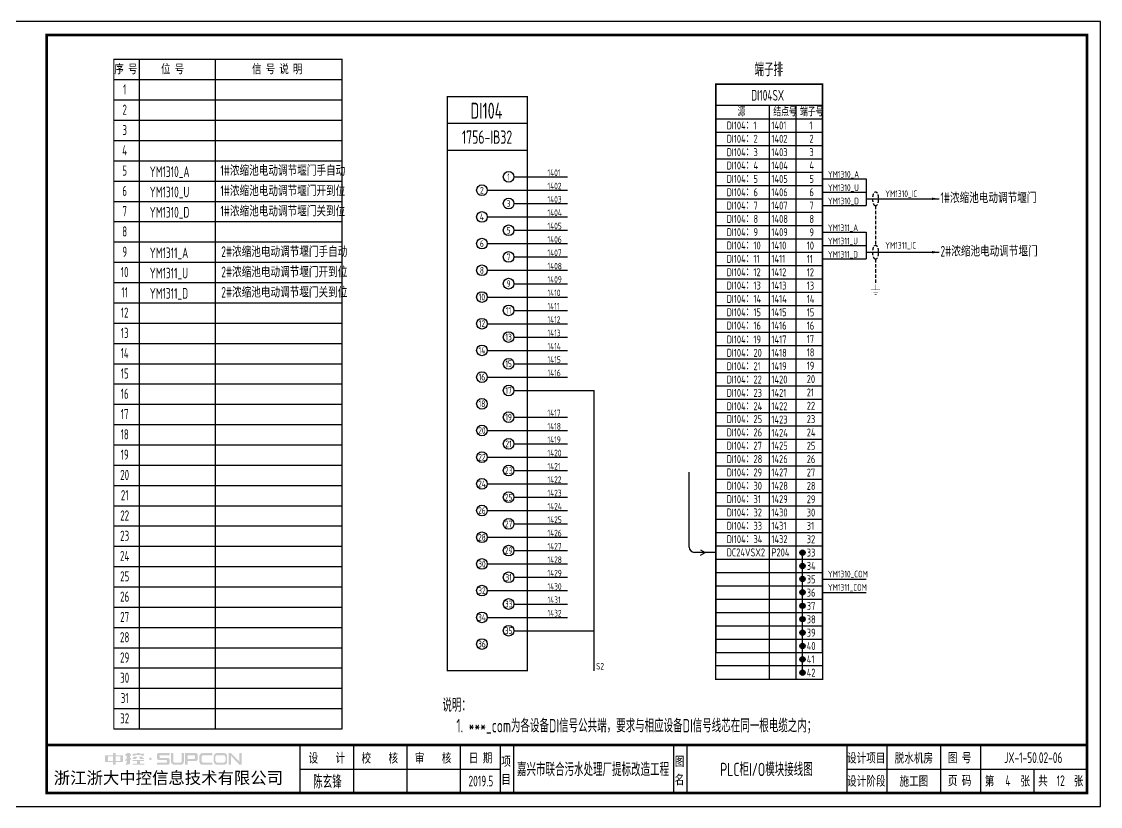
# Model space of a CAD drawing. Header units: millimetres. Extents: x 30557 to 235556, y -116603 to -73383.
# Drawn here: x 98566 to 102610, y -79651 to -76711 of the extents above; entities that cross this region are included whole.
import ezdxf
from ezdxf.enums import TextEntityAlignment as Align

# ---------------------------------------------------------------- set-up
doc = ezdxf.new("R2010")
doc.units = ezdxf.units.MM
doc.linetypes.add('DASHED2', pattern=[0.375, 0.25, -0.125])
doc.layers.add('1', color=3, linetype='Continuous')
doc.layers.add('符号层', color=3, linetype='Continuous')
doc.layers.add('_Drawing', color=7, linetype='Continuous', lineweight=25)
doc.styles.add('supcon', font='sceie.shx', dxfattribs={"width": 0.75, "height": 40, "bigfont": 'sceic.shx'})
doc.styles.add('Title', font='', dxfattribs={"height": 45})
doc.styles.get('Title').set_extended_font_data('SimHei')

# ---------------------------------------------------------------- blocks, each defined once
blk = doc.blocks.new('中控·SUPCON')
at = {"linetype": 'Continuous'}
h = blk.add_hatch(color=2, dxfattribs=at)
h.dxf.hatch_style = 1
h.paths.add_polyline_path([(34, 33), (20, 33), (20, 37), (15, 37), (15, 36), (15, 33), (0, 33), (0, 20), (13, 20), (15, 20), (15, 15), (20, 15), (20, 20), (22, 20), (34, 20)])
h.paths.add_polyline_path([(20, 30), (20, 31), (29, 31), (29, 22), (20, 22)], flags=16)
h.paths.add_polyline_path([(15, 30), (15, 22), (6, 22), (6, 31), (15, 31)], flags=16)
h.paths.add_polyline_path([(47, 32), (49, 32), (49, 35), (47, 35), (47, 37), (41, 37), (41, 35), (38, 35), (38, 32), (41, 32), (41, 25.8), (38, 25), (38, 22), (41, 22.8), (41, 18.3), (39, 17), (39, 15), (47, 16), (47, 24.5), (49, 25), (49, 28), (47, 27.5)])
h.paths.add_polyline_path([(61, 30), (55, 30), (52, 28), (52, 26), (58, 26)])
h.paths.add_polyline_path([(73, 28), (71, 28), (70, 30), (64, 30), (66, 26), (73, 26)])
h.paths.add_polyline_path([(73, 36), (64.6, 36), (64.6, 37), (60.4, 37), (60.4, 36), (52, 36), (52, 32), (56.8, 32), (56.8, 33.1), (68.2, 33.1), (68.2, 32), (73, 32)])
h.paths.add_polyline_path([(66, 22), (73, 22), (73, 24), (52, 24), (52, 22), (60, 22), (60, 17), (52, 17), (52, 15), (74, 15), (74, 17), (66, 17)])
h.paths.add_polyline_path([(82.7, 26.1, 1), (87.6, 26.1, 1)])
h.paths.add_polyline_path([(118, 28), (103.5, 28, -0.414214), (102.5, 29), (102.5, 32, -0.414214), (103.5, 33), (121, 33), (121, 37), (100.5, 37, 0.414214), (97.5, 34), (97.5, 27, 0.414214), (100.5, 24), (115, 24, -0.414214), (116, 23), (116, 20, -0.414214), (115, 19), (97.5, 19), (97.5, 15), (118, 15, 0.414214), (121, 18), (121, 25, 0.414214)])
h.paths.add_polyline_path([(128, 37), (124, 37), (124, 36), (124, 21, 0.414214), (130, 15), (142, 15, 0.414214), (148, 21), (148, 37), (144, 37), (144, 22, -0.414214), (141, 19), (131, 19, -0.414214), (128, 22)])
h.paths.add_polyline_path([(174, 26), (174, 33, 0.414214), (170, 37), (150, 37), (150, 36), (150, 15), (155, 15), (155, 22), (170, 22, 0.414214)])
h.paths.add_polyline_path([(167, 26), (155, 26), (155, 33), (167, 33, -0.414214), (169, 31), (169, 28, -0.414214)], flags=16)
h.paths.add_polyline_path([(201, 19), (185, 19, -0.414214), (181, 23), (181, 29, -0.414214), (185, 33), (201, 33), (201, 37), (183, 37, 0.414214), (177, 31), (177, 21, 0.414214), (183, 15), (201, 15)])
h.paths.add_polyline_path([(229, 21), (229, 31, 0.414214), (223, 37), (210, 37, 0.414214), (204, 31), (204, 21, 0.414214), (210, 15), (223, 15, 0.414214)])
h.paths.add_polyline_path([(207, 23), (207, 29, -0.414214), (211, 33), (222, 33, -0.414214), (226, 29), (226, 23, -0.414214), (222, 19), (211, 19, -0.414214)], flags=16)
h.paths.add_polyline_path([(236, 32.1), (252, 15), (256, 15), (256, 37), (252, 37), (252, 21), (236, 37), (232, 37), (232, 36), (232, 15), (236, 15)])
h = blk.add_hatch(color=2, dxfattribs=at)
h.dxf.hatch_style = 1
h.paths.add_polyline_path([(34, 33), (20, 33), (20, 37), (15, 37), (15, 36), (15, 33), (0, 33), (0, 20), (13, 20), (15, 20), (15, 15), (20, 15), (20, 20), (22, 20), (34, 20)])
h.paths.add_polyline_path([(20, 30), (20, 31), (29, 31), (29, 22), (20, 22)], flags=16)
h.paths.add_polyline_path([(15, 30), (15, 22), (6, 22), (6, 31), (15, 31)], flags=16)
h.paths.add_polyline_path([(47, 32), (49, 32), (49, 35), (47, 35), (47, 37), (41, 37), (41, 35), (38, 35), (38, 32), (41, 32), (41, 25.8), (38, 25), (38, 22), (41, 22.8), (41, 18.3), (39, 17), (39, 15), (47, 16), (47, 24.5), (49, 25), (49, 28), (47, 27.5)])
h.paths.add_polyline_path([(61, 30), (55, 30), (52, 28), (52, 26), (58, 26)])
h.paths.add_polyline_path([(73, 28), (71, 28), (70, 30), (64, 30), (66, 26), (73, 26)])
h.paths.add_polyline_path([(73, 36), (64.6, 36), (64.6, 37), (60.4, 37), (60.4, 36), (52, 36), (52, 32), (56.8, 32), (56.8, 33.1), (68.2, 33.1), (68.2, 32), (73, 32)])
h.paths.add_polyline_path([(66, 22), (73, 22), (73, 24), (52, 24), (52, 22), (60, 22), (60, 17), (52, 17), (52, 15), (74, 15), (74, 17), (66, 17)])
h.paths.add_polyline_path([(82.7, 26.1, 1), (87.6, 26.1, 1)])
h.paths.add_polyline_path([(118, 28), (103.5, 28, -0.414214), (102.5, 29), (102.5, 32, -0.414214), (103.5, 33), (121, 33), (121, 37), (100.5, 37, 0.414214), (97.5, 34), (97.5, 27, 0.414214), (100.5, 24), (115, 24, -0.414214), (116, 23), (116, 20, -0.414214), (115, 19), (97.5, 19), (97.5, 15), (118, 15, 0.414214), (121, 18), (121, 25, 0.414214)])
h.paths.add_polyline_path([(128, 37), (124, 37), (124, 36), (124, 21, 0.414214), (130, 15), (142, 15, 0.414214), (148, 21), (148, 37), (144, 37), (144, 22, -0.414214), (141, 19), (131, 19, -0.414214), (128, 22)])
h.paths.add_polyline_path([(174, 26), (174, 33, 0.414214), (170, 37), (150, 37), (150, 36), (150, 15), (155, 15), (155, 22), (170, 22, 0.414214)])
h.paths.add_polyline_path([(167, 26), (155, 26), (155, 33), (167, 33, -0.414214), (169, 31), (169, 28, -0.414214)], flags=16)
h.paths.add_polyline_path([(201, 19), (185, 19, -0.414214), (181, 23), (181, 29, -0.414214), (185, 33), (201, 33), (201, 37), (183, 37, 0.414214), (177, 31), (177, 21, 0.414214), (183, 15), (201, 15)])
h.paths.add_polyline_path([(229, 21), (229, 31, 0.414214), (223, 37), (210, 37, 0.414214), (204, 31), (204, 21, 0.414214), (210, 15), (223, 15, 0.414214)])
h.paths.add_polyline_path([(207, 23), (207, 29, -0.414214), (211, 33), (222, 33, -0.414214), (226, 29), (226, 23, -0.414214), (222, 19), (211, 19, -0.414214)], flags=16)
h.paths.add_polyline_path([(236, 32.1), (252, 15), (256, 15), (256, 37), (252, 37), (252, 21), (236, 37), (232, 37), (232, 36), (232, 15), (236, 15)])
h = blk.add_hatch(color=2, dxfattribs=at)
h.dxf.hatch_style = 1
h.paths.add_polyline_path([(34, 33), (20, 33), (20, 37), (15, 37), (15, 36), (15, 33), (0, 33), (0, 20), (13, 20), (15, 20), (15, 15), (20, 15), (20, 20), (22, 20), (34, 20)])
h.paths.add_polyline_path([(20, 30), (20, 31), (29, 31), (29, 22), (20, 22)], flags=16)
h.paths.add_polyline_path([(15, 30), (15, 22), (6, 22), (6, 31), (15, 31)], flags=16)
h.paths.add_polyline_path([(47, 32), (49, 32), (49, 35), (47, 35), (47, 37), (41, 37), (41, 35), (38, 35), (38, 32), (41, 32), (41, 25.8), (38, 25), (38, 22), (41, 22.8), (41, 18.3), (39, 17), (39, 15), (47, 16), (47, 24.5), (49, 25), (49, 28), (47, 27.5)])
h.paths.add_polyline_path([(61, 30), (55, 30), (52, 28), (52, 26), (58, 26)])
h.paths.add_polyline_path([(73, 28), (71, 28), (70, 30), (64, 30), (66, 26), (73, 26)])
h.paths.add_polyline_path([(73, 36), (64.6, 36), (64.6, 37), (60.4, 37), (60.4, 36), (52, 36), (52, 32), (56.8, 32), (56.8, 33.1), (68.2, 33.1), (68.2, 32), (73, 32)])
h.paths.add_polyline_path([(66, 22), (73, 22), (73, 24), (52, 24), (52, 22), (60, 22), (60, 17), (52, 17), (52, 15), (74, 15), (74, 17), (66, 17)])
h.paths.add_polyline_path([(82.7, 26.1, 1), (87.6, 26.1, 1)])
h.paths.add_polyline_path([(118, 28), (103.5, 28, -0.414214), (102.5, 29), (102.5, 32, -0.414214), (103.5, 33), (121, 33), (121, 37), (100.5, 37, 0.414214), (97.5, 34), (97.5, 27, 0.414214), (100.5, 24), (115, 24, -0.414214), (116, 23), (116, 20, -0.414214), (115, 19), (97.5, 19), (97.5, 15), (118, 15, 0.414214), (121, 18), (121, 25, 0.414214)])
h.paths.add_polyline_path([(128, 37), (124, 37), (124, 36), (124, 21, 0.414214), (130, 15), (142, 15, 0.414214), (148, 21), (148, 37), (144, 37), (144, 22, -0.414214), (141, 19), (131, 19, -0.414214), (128, 22)])
h.paths.add_polyline_path([(174, 26), (174, 33, 0.414214), (170, 37), (150, 37), (150, 36), (150, 15), (155, 15), (155, 22), (170, 22, 0.414214)])
h.paths.add_polyline_path([(167, 26), (155, 26), (155, 33), (167, 33, -0.414214), (169, 31), (169, 28, -0.414214)], flags=16)
h.paths.add_polyline_path([(201, 19), (185, 19, -0.414214), (181, 23), (181, 29, -0.414214), (185, 33), (201, 33), (201, 37), (183, 37, 0.414214), (177, 31), (177, 21, 0.414214), (183, 15), (201, 15)])
h.paths.add_polyline_path([(229, 21), (229, 31, 0.414214), (223, 37), (210, 37, 0.414214), (204, 31), (204, 21, 0.414214), (210, 15), (223, 15, 0.414214)])
h.paths.add_polyline_path([(207, 23), (207, 29, -0.414214), (211, 33), (222, 33, -0.414214), (226, 29), (226, 23, -0.414214), (222, 19), (211, 19, -0.414214)], flags=16)
h.paths.add_polyline_path([(236, 32.1), (252, 15), (256, 15), (256, 37), (252, 37), (252, 21), (236, 37), (232, 37), (232, 36), (232, 15), (236, 15)])
h = blk.add_hatch(color=2, dxfattribs=at)
h.dxf.hatch_style = 1
h.paths.add_polyline_path([(34, 33), (20, 33), (20, 37), (15, 37), (15, 36), (15, 33), (0, 33), (0, 20), (13, 20), (15, 20), (15, 15), (20, 15), (20, 20), (22, 20), (34, 20)])
h.paths.add_polyline_path([(20, 30), (20, 31), (29, 31), (29, 22), (20, 22)], flags=16)
h.paths.add_polyline_path([(15, 30), (15, 22), (6, 22), (6, 31), (15, 31)], flags=16)
h.paths.add_polyline_path([(47, 32), (49, 32), (49, 35), (47, 35), (47, 37), (41, 37), (41, 35), (38, 35), (38, 32), (41, 32), (41, 25.8), (38, 25), (38, 22), (41, 22.8), (41, 18.3), (39, 17), (39, 15), (47, 16), (47, 24.5), (49, 25), (49, 28), (47, 27.5)])
h.paths.add_polyline_path([(61, 30), (55, 30), (52, 28), (52, 26), (58, 26)])
h.paths.add_polyline_path([(73, 28), (71, 28), (70, 30), (64, 30), (66, 26), (73, 26)])
h.paths.add_polyline_path([(73, 36), (64.6, 36), (64.6, 37), (60.4, 37), (60.4, 36), (52, 36), (52, 32), (56.8, 32), (56.8, 33.1), (68.2, 33.1), (68.2, 32), (73, 32)])
h.paths.add_polyline_path([(66, 22), (73, 22), (73, 24), (52, 24), (52, 22), (60, 22), (60, 17), (52, 17), (52, 15), (74, 15), (74, 17), (66, 17)])
h.paths.add_polyline_path([(82.7, 26.1, 1), (87.6, 26.1, 1)])
h.paths.add_polyline_path([(118, 28), (103.5, 28, -0.414214), (102.5, 29), (102.5, 32, -0.414214), (103.5, 33), (121, 33), (121, 37), (100.5, 37, 0.414214), (97.5, 34), (97.5, 27, 0.414214), (100.5, 24), (115, 24, -0.414214), (116, 23), (116, 20, -0.414214), (115, 19), (97.5, 19), (97.5, 15), (118, 15, 0.414214), (121, 18), (121, 25, 0.414214)])
h.paths.add_polyline_path([(128, 37), (124, 37), (124, 36), (124, 21, 0.414214), (130, 15), (142, 15, 0.414214), (148, 21), (148, 37), (144, 37), (144, 22, -0.414214), (141, 19), (131, 19, -0.414214), (128, 22)])
h.paths.add_polyline_path([(174, 26), (174, 33, 0.414214), (170, 37), (150, 37), (150, 36), (150, 15), (155, 15), (155, 22), (170, 22, 0.414214)])
h.paths.add_polyline_path([(167, 26), (155, 26), (155, 33), (167, 33, -0.414214), (169, 31), (169, 28, -0.414214)], flags=16)
h.paths.add_polyline_path([(201, 19), (185, 19, -0.414214), (181, 23), (181, 29, -0.414214), (185, 33), (201, 33), (201, 37), (183, 37, 0.414214), (177, 31), (177, 21, 0.414214), (183, 15), (201, 15)])
h.paths.add_polyline_path([(229, 21), (229, 31, 0.414214), (223, 37), (210, 37, 0.414214), (204, 31), (204, 21, 0.414214), (210, 15), (223, 15, 0.414214)])
h.paths.add_polyline_path([(207, 23), (207, 29, -0.414214), (211, 33), (222, 33, -0.414214), (226, 29), (226, 23, -0.414214), (222, 19), (211, 19, -0.414214)], flags=16)
h.paths.add_polyline_path([(236, 32.1), (252, 15), (256, 15), (256, 37), (252, 37), (252, 21), (236, 37), (232, 37), (232, 36), (232, 15), (236, 15)])
h = blk.add_hatch(color=2, dxfattribs=at)
h.dxf.hatch_style = 1
h.paths.add_polyline_path([(34, 33), (20, 33), (20, 37), (15, 37), (15, 36), (15, 33), (0, 33), (0, 20), (13, 20), (15, 20), (15, 15), (20, 15), (20, 20), (22, 20), (34, 20)])
h.paths.add_polyline_path([(20, 30), (20, 31), (29, 31), (29, 22), (20, 22)], flags=16)
h.paths.add_polyline_path([(15, 30), (15, 22), (6, 22), (6, 31), (15, 31)], flags=16)
h.paths.add_polyline_path([(47, 32), (49, 32), (49, 35), (47, 35), (47, 37), (41, 37), (41, 35), (38, 35), (38, 32), (41, 32), (41, 25.8), (38, 25), (38, 22), (41, 22.8), (41, 18.3), (39, 17), (39, 15), (47, 16), (47, 24.5), (49, 25), (49, 28), (47, 27.5)])
h.paths.add_polyline_path([(61, 30), (55, 30), (52, 28), (52, 26), (58, 26)])
h.paths.add_polyline_path([(73, 28), (71, 28), (70, 30), (64, 30), (66, 26), (73, 26)])
h.paths.add_polyline_path([(73, 36), (64.6, 36), (64.6, 37), (60.4, 37), (60.4, 36), (52, 36), (52, 32), (56.8, 32), (56.8, 33.1), (68.2, 33.1), (68.2, 32), (73, 32)])
h.paths.add_polyline_path([(66, 22), (73, 22), (73, 24), (52, 24), (52, 22), (60, 22), (60, 17), (52, 17), (52, 15), (74, 15), (74, 17), (66, 17)])
h.paths.add_polyline_path([(82.7, 26.1, 1), (87.6, 26.1, 1)])
h.paths.add_polyline_path([(118, 28), (103.5, 28, -0.414214), (102.5, 29), (102.5, 32, -0.414214), (103.5, 33), (121, 33), (121, 37), (100.5, 37, 0.414214), (97.5, 34), (97.5, 27, 0.414214), (100.5, 24), (115, 24, -0.414214), (116, 23), (116, 20, -0.414214), (115, 19), (97.5, 19), (97.5, 15), (118, 15, 0.414214), (121, 18), (121, 25, 0.414214)])
h.paths.add_polyline_path([(128, 37), (124, 37), (124, 36), (124, 21, 0.414214), (130, 15), (142, 15, 0.414214), (148, 21), (148, 37), (144, 37), (144, 22, -0.414214), (141, 19), (131, 19, -0.414214), (128, 22)])
h.paths.add_polyline_path([(174, 26), (174, 33, 0.414214), (170, 37), (150, 37), (150, 36), (150, 15), (155, 15), (155, 22), (170, 22, 0.414214)])
h.paths.add_polyline_path([(167, 26), (155, 26), (155, 33), (167, 33, -0.414214), (169, 31), (169, 28, -0.414214)], flags=16)
h.paths.add_polyline_path([(201, 19), (185, 19, -0.414214), (181, 23), (181, 29, -0.414214), (185, 33), (201, 33), (201, 37), (183, 37, 0.414214), (177, 31), (177, 21, 0.414214), (183, 15), (201, 15)])
h.paths.add_polyline_path([(229, 21), (229, 31, 0.414214), (223, 37), (210, 37, 0.414214), (204, 31), (204, 21, 0.414214), (210, 15), (223, 15, 0.414214)])
h.paths.add_polyline_path([(207, 23), (207, 29, -0.414214), (211, 33), (222, 33, -0.414214), (226, 29), (226, 23, -0.414214), (222, 19), (211, 19, -0.414214)], flags=16)
h.paths.add_polyline_path([(236, 32.1), (252, 15), (256, 15), (256, 37), (252, 37), (252, 21), (236, 37), (232, 37), (232, 36), (232, 15), (236, 15)])
h = blk.add_hatch(color=2, dxfattribs=at)
h.dxf.hatch_style = 1
h.paths.add_polyline_path([(34, 33), (20, 33), (20, 37), (15, 37), (15, 36), (15, 33), (0, 33), (0, 20), (13, 20), (15, 20), (15, 15), (20, 15), (20, 20), (22, 20), (34, 20)])
h.paths.add_polyline_path([(20, 30), (20, 31), (29, 31), (29, 22), (20, 22)], flags=16)
h.paths.add_polyline_path([(15, 30), (15, 22), (6, 22), (6, 31), (15, 31)], flags=16)
h.paths.add_polyline_path([(47, 32), (49, 32), (49, 35), (47, 35), (47, 37), (41, 37), (41, 35), (38, 35), (38, 32), (41, 32), (41, 25.8), (38, 25), (38, 22), (41, 22.8), (41, 18.3), (39, 17), (39, 15), (47, 16), (47, 24.5), (49, 25), (49, 28), (47, 27.5)])
h.paths.add_polyline_path([(61, 30), (55, 30), (52, 28), (52, 26), (58, 26)])
h.paths.add_polyline_path([(73, 28), (71, 28), (70, 30), (64, 30), (66, 26), (73, 26)])
h.paths.add_polyline_path([(73, 36), (64.6, 36), (64.6, 37), (60.4, 37), (60.4, 36), (52, 36), (52, 32), (56.8, 32), (56.8, 33.1), (68.2, 33.1), (68.2, 32), (73, 32)])
h.paths.add_polyline_path([(66, 22), (73, 22), (73, 24), (52, 24), (52, 22), (60, 22), (60, 17), (52, 17), (52, 15), (74, 15), (74, 17), (66, 17)])
h.paths.add_polyline_path([(82.7, 26.1, 1), (87.6, 26.1, 1)])
h.paths.add_polyline_path([(118, 28), (103.5, 28, -0.414214), (102.5, 29), (102.5, 32, -0.414214), (103.5, 33), (121, 33), (121, 37), (100.5, 37, 0.414214), (97.5, 34), (97.5, 27, 0.414214), (100.5, 24), (115, 24, -0.414214), (116, 23), (116, 20, -0.414214), (115, 19), (97.5, 19), (97.5, 15), (118, 15, 0.414214), (121, 18), (121, 25, 0.414214)])
h.paths.add_polyline_path([(128, 37), (124, 37), (124, 36), (124, 21, 0.414214), (130, 15), (142, 15, 0.414214), (148, 21), (148, 37), (144, 37), (144, 22, -0.414214), (141, 19), (131, 19, -0.414214), (128, 22)])
h.paths.add_polyline_path([(174, 26), (174, 33, 0.414214), (170, 37), (150, 37), (150, 36), (150, 15), (155, 15), (155, 22), (170, 22, 0.414214)])
h.paths.add_polyline_path([(167, 26), (155, 26), (155, 33), (167, 33, -0.414214), (169, 31), (169, 28, -0.414214)], flags=16)
h.paths.add_polyline_path([(201, 19), (185, 19, -0.414214), (181, 23), (181, 29, -0.414214), (185, 33), (201, 33), (201, 37), (183, 37, 0.414214), (177, 31), (177, 21, 0.414214), (183, 15), (201, 15)])
h.paths.add_polyline_path([(229, 21), (229, 31, 0.414214), (223, 37), (210, 37, 0.414214), (204, 31), (204, 21, 0.414214), (210, 15), (223, 15, 0.414214)])
h.paths.add_polyline_path([(207, 23), (207, 29, -0.414214), (211, 33), (222, 33, -0.414214), (226, 29), (226, 23, -0.414214), (222, 19), (211, 19, -0.414214)], flags=16)
h.paths.add_polyline_path([(236, 32.1), (252, 15), (256, 15), (256, 37), (252, 37), (252, 21), (236, 37), (232, 37), (232, 36), (232, 15), (236, 15)])
blk = doc.blocks.new('supcon图框')
at = {"linetype": 'Continuous'}
for p, q in [((6145.7, 4361.7), (1987.7, 4361.7)), ((6145.7, 1421.7), (6145.7, 4361.7)), ((1987.7, 1421.7), (6145.7, 1421.7))]:
    blk.add_line(p, q, dxfattribs=at)
for p, q in [((3145.7, 1651.7), (3145.7, 1471.7)), ((3345.7, 1651.7), (3345.7, 1471.7)), ((3545.7, 1651.7), (3545.7, 1471.7)), ((3745.7, 1651.7), (3745.7, 1471.7)), ((3895.7, 1651.7), (3895.7, 1471.7)), ((3945.7, 1651.7), (3945.7, 1471.7)), ((4545.7, 1651.7), (4545.7, 1471.7)), ((4595.7, 1651.7), (4595.7, 1471.7)), ((5195.7, 1651.7), (5195.7, 1471.7)), ((5345.7, 1651.7), (5345.7, 1471.7)), ((5545.7, 1651.7), (5545.7, 1471.7)), ((5695.7, 1651.7), (5695.7, 1471.7)), ((3145.7, 1561.7), (3895.7, 1561.7)), ((5195.7, 1561.7), (6095.7, 1561.7)), ((5895.7, 1561.7), (5895.7, 1471.7))]:
    blk.add_line(p, q)
at = {"linetype": 'Continuous', "const_width": 10}
blk.add_lwpolyline([(2195.7, 4311.7), (6095.7, 4311.7), (6095.7, 1471.7), (2195.7, 1471.7)], close=True, dxfattribs=at)
blk.add_lwpolyline([(2195.7, 1651.7), (6095.7, 1651.7)], dxfattribs=at)
at = {"linetype": 'Continuous', "xscale": 2, "yscale": 2, "zscale": 2}
blk.add_blockref('中控·SUPCON', (2414.6, 1547.7), dxfattribs=at)
at = {"style": 'supcon', "width": 0.75}
for s, p in [('设    计', (3246.2, 1604.2)), ('校    核', (3444.8, 1604.2)), ('审    核', (3644.5, 1604.2)), ('日 期', (3822.5, 1604.2)), ('设计项目', (5268, 1604.2)), ('图 号', (5618, 1604.2)), ('项', (3918.2, 1590.7)), ('图', (4568.2, 1590.7)), ('目', (3918.2, 1522.9)), ('名', (4568.2, 1522.9)), ('设计阶段', (5268, 1518.1)), ('施工图', (5446.5, 1518.1)), ('页 码', (5618, 1518.1)), ('第      张', (5797, 1518.1)), ('共      张', (5997, 1518.1))]:
    blk.add_text(s, height=40, dxfattribs=at).set_placement(p, align=Align.MIDDLE)
at = {"style": 'Title'}
blk.add_text('浙江浙大中控信息技术有限公司', height=45, dxfattribs=at).set_placement((2222.8, 1506.2))
blk = doc.blocks.new('DI端子_42')
at = {"lineweight": -3}
h = blk.add_hatch(color=256, dxfattribs=at)
h.dxf.hatch_style = 1
h.paths.add_polyline_path([(10680.5, 453.6, 1), (10660.5, 453.6, 1)])
h = blk.add_hatch(color=256, dxfattribs=at)
h.dxf.hatch_style = 1
h.paths.add_polyline_path([(10680.5, 403.6, 1), (10660.5, 403.6, 1)])
h = blk.add_hatch(color=256, dxfattribs=at)
h.dxf.hatch_style = 1
h.paths.add_polyline_path([(10680.5, 354.9, 1), (10660.5, 354.9, 1)])
h = blk.add_hatch(color=256, dxfattribs=at)
h.dxf.hatch_style = 1
h.paths.add_polyline_path([(10680.5, 304.9, 1), (10660.5, 304.9, 1)])
h = blk.add_hatch(color=256, dxfattribs=at)
h.dxf.hatch_style = 1
h.paths.add_polyline_path([(10680.5, 254.2, 1), (10660.5, 254.2, 1)])
h = blk.add_hatch(color=256, dxfattribs=at)
h.dxf.hatch_style = 1
h.paths.add_polyline_path([(10680.5, 204.2, 1), (10660.5, 204.2, 1)])
h = blk.add_hatch(color=256, dxfattribs=at)
h.dxf.hatch_style = 1
h.paths.add_polyline_path([(10680.5, 153.8, 1), (10660.5, 153.8, 1)])
h = blk.add_hatch(color=256, dxfattribs=at)
h.dxf.hatch_style = 1
h.paths.add_polyline_path([(10680.5, 103.8, 1), (10660.5, 103.8, 1)])
h = blk.add_hatch(color=256, dxfattribs=at)
h.dxf.hatch_style = 1
h.paths.add_polyline_path([(10680.5, 53.5, 1), (10660.5, 53.5, 1)])
h = blk.add_hatch(color=256, dxfattribs=at)
h.dxf.hatch_style = 1
h.paths.add_polyline_path([(10680.5, 3.5, 1), (10660.5, 3.5, 1)])
for p, q in [((10345.5, 2208.8), (10345.5, 78.8)), ((10745.5, 2208.8), (10345.5, 2208.8)), ((10745.5, 78.8), (10745.5, 2208.8)), ((10545.5, 2128.8), (10545.5, 78.8)), ((10645.5, 2128.8), (10645.5, 78.8)), ((10345.5, 2078.8), (10745.5, 2078.8)), ((10345.5, 2028.8), (10745.5, 2028.8)), ((10345.5, 1978.8), (10745.5, 1978.8)), ((10345.5, 1928.8), (10745.5, 1928.8)), ((10345.5, 1878.8), (10745.5, 1878.8)), ((10345.5, 1828.8), (10745.5, 1828.8)), ((10345.5, 1778.8), (10745.5, 1778.8)), ((10345.5, 1728.8), (10745.5, 1728.8)), ((10345.5, 1678.8), (10745.5, 1678.8)), ((10345.5, 1628.8), (10745.5, 1628.8)), ((10345.5, 1578.8), (10745.5, 1578.8)), ((10345.5, 1528.8), (10745.5, 1528.8)), ((10345.5, 1478.8), (10745.5, 1478.8)), ((10345.5, 1428.8), (10745.5, 1428.8)), ((10345.5, 1378.8), (10745.5, 1378.8)), ((10345.5, 1328.8), (10745.5, 1328.8)), ((10345.5, 1278.8), (10745.5, 1278.8)), ((10345.5, 1228.8), (10745.5, 1228.8)), ((10345.5, 1178.8), (10745.5, 1178.8)), ((10345.5, 1128.8), (10745.5, 1128.8)), ((10345.5, 1078.8), (10745.5, 1078.8)), ((10345.5, 1028.8), (10745.5, 1028.8)), ((10345.5, 978.8), (10745.5, 978.8)), ((10345.5, 928.8), (10745.5, 928.8)), ((10345.5, 878.8), (10745.5, 878.8)), ((10345.5, 828.8), (10745.5, 828.8)), ((10345.5, 778.8), (10745.5, 778.8)), ((10345.5, 728.8), (10745.5, 728.8)), ((10345.5, 678.8), (10745.5, 678.8)), ((10345.5, 628.8), (10745.5, 628.8)), ((10345.5, 578.8), (10745.5, 578.8)), ((10345.5, 528.8), (10745.5, 528.8)), ((10345.5, 478.8), (10745.5, 478.8)), ((10345.5, 428.8), (10745.5, 428.8)), ((10345.5, 378.8), (10745.5, 378.8)), ((10345.5, 328.8), (10745.5, 328.8)), ((10345.5, 278.8), (10745.5, 278.8)), ((10345.5, 228.8), (10745.5, 228.8)), ((10345.5, 178.8), (10745.5, 178.8)), ((10345.5, 128.8), (10745.5, 128.8))]:
    blk.add_line(p, q, dxfattribs=at)
for p, q in [((10345.5, 2208.8), (10745.5, 2208.8)), ((10345.5, -21.2), (10345.5, 2208.8)), ((10745.5, 2208.8), (10745.5, -21.2)), ((10670, 2.9), (10670, 454.3)), ((10345.5, 78.8), (10745.5, 78.8)), ((10345.5, 28.8), (10345.5, 78.8)), ((10545.5, 78.8), (10545.5, -21.2)), ((10645.5, 78.8), (10645.5, -21.2)), ((10745.5, 78.8), (10745.5, 28.8)), ((10745.5, 28.8), (10345.5, 28.8)), ((10345.5, -21.2), (10345.5, 28.8)), ((10745.5, 28.8), (10745.5, -21.2)), ((10745.5, -21.2), (10345.5, -21.2)), ((10745.5, -21.2), (10345.5, -21.2))]:
    blk.add_line(p, q)
at = {"const_width": 5}
blk.add_lwpolyline([(10345.5, 2208.8), (10745.5, 2208.8), (10745.5, -21.2), (10345.5, -21.2), (10345.5, 2208.8)], dxfattribs=at)
at = {"lineweight": -3, "const_width": 5}
blk.add_lwpolyline([(10345.5, 2128.8), (10745.5, 2128.8)], dxfattribs=at)
at = {"lineweight": -3}
for centre in [(10670.5, 453.6), (10670.5, 403.6), (10670.5, 354.9), (10670.5, 304.9), (10670.5, 254.2), (10670.5, 204.2), (10670.5, 153.8), (10670.5, 103.8), (10670.5, 53.5), (10670.5, 3.5)]:
    blk.add_circle(centre, 10, dxfattribs=at)
at = {"color": 7, "style": 'supcon', "width": 0.75}
for s, p in [('源', (10427.3, 2088.6)), ('结点号', (10561.2, 2088.6)), ('端子号', (10661.2, 2088.6)), ('1', (10696.4, 2038.6)), ('2', (10696.4, 1988.6)), ('3', (10696.4, 1938.6)), ('4', (10696.4, 1888.6)), ('5', (10696.4, 1838.6)), ('6', (10696.4, 1788.6)), ('7', (10696.4, 1738.6)), ('8', (10696.4, 1688.6)), ('9', (10696.4, 1638.6)), ('10', (10686.4, 1588.6)), ('11', (10686.4, 1538.6)), ('12', (10686.4, 1488.6)), ('13', (10686.4, 1438.6)), ('14', (10686.4, 1388.6)), ('15', (10686.4, 1338.6)), ('16', (10686.4, 1288.6)), ('17', (10686.4, 1238.6)), ('18', (10686.4, 1188.6)), ('19', (10686.4, 1138.6)), ('20', (10686.4, 1088.6)), ('21', (10686.4, 1038.6)), ('22', (10686.4, 988.6)), ('23', (10686.4, 938.6)), ('24', (10686.4, 888.6)), ('25', (10686.4, 838.6)), ('26', (10686.4, 788.6)), ('27', (10686.4, 738.6)), ('28', (10686.4, 688.6)), ('29', (10686.4, 638.6)), ('30', (10686.4, 588.6)), ('31', (10686.4, 538.6)), ('32', (10686.4, 488.6)), ('33', (10686.4, 438.6)), ('34', (10686.4, 388.6)), ('35', (10686.4, 338.6)), ('36', (10686.4, 288.6)), ('37', (10686.4, 238.6)), ('38', (10686.4, 188.6)), ('39', (10686.4, 138.6)), ('40', (10686.4, 88.6)), ('41', (10686.4, 38.6)), ('42', (10686.4, -11.2))]:
    blk.add_text(s, height=30, dxfattribs=at).set_placement(p)
blk = doc.blocks.new('1756-IB32')
at = {"linetype": 'Continuous'}
for p, q in [((13409.3, 32239.5), (13609.3, 32239.5)), ((13309.3, 32189.5), (13609.3, 32189.5)), ((13409.3, 32139.5), (13609.3, 32139.5)), ((13309.3, 32089.5), (13609.3, 32089.5)), ((13409.3, 32039.5), (13609.3, 32039.5)), ((13309.3, 31989.5), (13609.3, 31989.5)), ((13409.3, 31939.5), (13609.3, 31939.5)), ((13309.3, 31889.5), (13609.3, 31889.5)), ((13409.3, 31839.5), (13609.3, 31839.5)), ((13309.3, 31789.5), (13609.3, 31789.5)), ((13409.3, 31739.5), (13609.3, 31739.5)), ((13309.3, 31689.5), (13609.3, 31689.5)), ((13409.3, 31639.5), (13609.3, 31639.5)), ((13309.3, 31589.5), (13609.3, 31589.5)), ((13409.3, 31539.5), (13609.3, 31539.5)), ((13309.3, 31489.5), (13609.3, 31489.5)), ((13409.3, 31339.5), (13609.3, 31339.5)), ((13309.3, 31289.5), (13609.3, 31289.5)), ((13409.3, 31239.5), (13609.3, 31239.5)), ((13309.3, 31189.5), (13609.3, 31189.5)), ((13409.3, 31139.5), (13609.3, 31139.5)), ((13309.3, 31089.5), (13609.3, 31089.5)), ((13409.3, 31039.5), (13609.3, 31039.5)), ((13309.3, 30989.5), (13609.3, 30989.5)), ((13409.3, 30939.5), (13609.3, 30939.5)), ((13309.3, 30889.5), (13609.3, 30889.5)), ((13409.3, 30839.5), (13609.3, 30839.5)), ((13309.3, 30789.5), (13609.3, 30789.5)), ((13409.3, 30739.5), (13609.3, 30739.5)), ((13309.3, 30689.5), (13609.3, 30689.5)), ((13409.3, 30639.5), (13609.3, 30639.5)), ((13309.3, 30589.5), (13609.3, 30589.5))]:
    blk.add_line(p, q, dxfattribs=at)
at = {"color": 5, "linetype": 'Continuous'}
for p, q in [((13409.3, 31439.5), (13709.3, 31439.5)), ((13709.3, 30389.5), (13709.3, 31439.5)), ((13409.3, 30539.5), (13709.3, 30539.5))]:
    blk.add_line(p, q, dxfattribs=at)
at = {"linetype": 'Continuous', "const_width": 5}
blk.add_lwpolyline([(13159.3, 32539.5), (13459.3, 32539.5), (13459.3, 30389.5), (13159.3, 30389.5)], close=True, dxfattribs=at)
for points in [[(13159.3, 32439.5), (13459.3, 32439.5)], [(13159.3, 32339.5), (13459.3, 32339.5)]]:
    blk.add_lwpolyline(points, dxfattribs=at)
at = {"lineweight": -3}
for centre in [(13389.3, 32239.5), (13289.3, 32189.5), (13389.3, 32139.5), (13289.3, 32089.5), (13389.3, 32039.5), (13289.3, 31989.5), (13389.3, 31939.5), (13289.3, 31889.5), (13389.3, 31839.5), (13289.3, 31789.5), (13389.3, 31739.5), (13289.3, 31689.5), (13389.3, 31639.5), (13289.3, 31589.5), (13389.3, 31539.5), (13289.3, 31489.5), (13389.3, 31439.5), (13289.3, 31389.5), (13389.3, 31339.5), (13289.3, 31289.5), (13389.3, 31239.5), (13289.3, 31189.5), (13389.3, 31139.5), (13289.3, 31089.5), (13389.3, 31039.5), (13289.3, 30989.5), (13389.3, 30939.5), (13289.3, 30889.5), (13389.3, 30839.5), (13289.3, 30789.5), (13389.3, 30739.5), (13289.3, 30689.5), (13389.3, 30639.5), (13289.3, 30589.5), (13389.3, 30539.5), (13289.3, 30489.5)]:
    blk.add_circle(centre, 20, dxfattribs=at)
at = {"color": 7, "style": 'supcon', "width": 0.75}
blk.add_text('1756-IB32', height=50, dxfattribs=at).set_placement((13308.4, 32388.6), align=Align.MIDDLE)
at = {"style": 'supcon', "width": 0.75}
for s, p in [('1', (13389.1, 32239.5)), ('2', (13289.1, 32189.5)), ('3', (13389.1, 32139.5)), ('4', (13289.1, 32089.5)), ('5', (13389.1, 32039.5)), ('6', (13289.1, 31989.5)), ('7', (13389.1, 31939.5)), ('8', (13289.1, 31889.5)), ('9', (13389.1, 31839.5)), ('10', (13289.1, 31789.5)), ('11', (13389.1, 31739.5)), ('12', (13289.1, 31689.5)), ('13', (13389.1, 31639.5)), ('14', (13289.1, 31589.5)), ('15', (13389.1, 31539.5)), ('16', (13289.1, 31489.5)), ('17', (13389.1, 31439.5)), ('18', (13289.1, 31389.5)), ('19', (13389.1, 31339.5)), ('20', (13289.1, 31289.5)), ('21', (13389.1, 31239.5)), ('22', (13289.1, 31189.5)), ('23', (13389.1, 31139.5)), ('24', (13289.1, 31089.5)), ('25', (13389.1, 31039.5)), ('26', (13289.1, 30989.5)), ('27', (13389.1, 30939.5)), ('28', (13289.1, 30889.5)), ('29', (13389.1, 30839.5)), ('30', (13289.1, 30789.5)), ('31', (13389.1, 30739.5)), ('32', (13289.1, 30689.5)), ('33', (13389.1, 30639.5)), ('34', (13289.1, 30589.5)), ('35', (13389.1, 30539.5)), ('36', (13289.1, 30489.5))]:
    blk.add_text(s, height=25, dxfattribs=at).set_placement(p, align=Align.MIDDLE)

msp = doc.modelspace()

# ---------------------------------------------------------------- linework, layer by layer
at = {"lineweight": -3}
for p, q in [((99006.8, -76852.3), (99006.8, -77612.3)), ((99291.8, -76852.3), (99291.8, -77612.3)), ((98911.8, -76928.3), (99766.8, -76928.3)), ((98911.8, -77004.3), (99766.8, -77004.3)), ((98911.8, -77080.3), (99766.8, -77080.3)), ((98911.8, -77156.3), (99766.8, -77156.3)), ((98911.8, -77232.3), (99766.8, -77232.3)), ((98911.8, -77308.3), (99766.8, -77308.3)), ((98911.8, -77384.3), (99766.8, -77384.3)), ((98911.8, -77460.3), (99766.8, -77460.3)), ((98911.8, -77536.3), (99766.8, -77536.3)), ((98911.8, -77612.3), (99766.8, -77612.3)), ((99006.8, -77612.3), (99006.8, -79360.3)), ((99291.8, -77612.3), (99291.8, -79360.3)), ((98911.8, -77688.3), (99766.8, -77688.3)), ((98911.8, -77764.3), (99766.8, -77764.3)), ((98911.8, -77840.3), (99766.8, -77840.3)), ((98911.8, -77916.3), (99766.8, -77916.3)), ((98911.8, -77992.3), (99766.8, -77992.3)), ((98911.8, -78068.3), (99766.8, -78068.3)), ((98911.8, -78144.3), (99766.8, -78144.3)), ((98911.8, -78220.3), (99766.8, -78220.3)), ((98911.8, -78296.3), (99766.8, -78296.3)), ((98911.8, -78372.3), (99766.8, -78372.3)), ((98911.8, -78448.3), (99766.8, -78448.3)), ((98911.8, -78524.3), (99766.8, -78524.3)), ((98911.8, -78600.3), (99766.8, -78600.3)), ((98911.8, -78676.3), (99766.8, -78676.3)), ((98911.8, -78752.3), (99766.8, -78752.3)), ((98911.8, -78828.3), (99766.8, -78828.3)), ((98911.8, -78904.3), (99766.8, -78904.3)), ((98911.8, -78980.3), (99766.8, -78980.3)), ((98911.8, -79056.3), (99766.8, -79056.3)), ((98911.8, -79132.3), (99766.8, -79132.3)), ((98911.8, -79208.3), (99766.8, -79208.3)), ((98911.8, -79284.3), (99766.8, -79284.3)), ((98911.8, -79360.3), (99766.8, -79360.3))]:
    msp.add_line(p, q, dxfattribs=at)
for p, q in [((101567.9, -77299.8), (101732.1, -77299.8)), ((101732.1, -77299.8), (101732.1, -77399.8)), ((101567.9, -77349.8), (101732.1, -77349.8)), ((101732.1, -77374.8), (102005.7, -77374.8)), ((101567.9, -77399.8), (101732.1, -77399.8)), ((101567.9, -77499.8), (101732.1, -77499.8)), ((101732.1, -77499.8), (101732.1, -77599.8)), ((101567.9, -77549.8), (101732.1, -77549.8)), ((101732.1, -77574.8), (102005.7, -77574.8)), ((101567.9, -77599.8), (101732.1, -77599.8)), ((101567.9, -78799.8), (101732.1, -78799.8)), ((101567.9, -78849.8), (101732.1, -78849.8))]:
    msp.add_line(p, q)
at = {"color": 0, "linetype": 'DASHED2', "ltscale": 50}
for p, q in [((101766.8, -77401.4), (101766.8, -77548.5)), ((101766.8, -77601.4), (101766.8, -77694.8))]:
    msp.add_line(p, q, dxfattribs=at)
at = {"color": 37, "linetype": 'Continuous'}
for p, q in [((101067.9, -78679.1), (101067.9, -78399.1)), ((101167.9, -78699.1), (101087.9, -78699.1)), ((101110.6, -78689.1), (101127.9, -78699.1)), ((101110.6, -78709.1), (101127.9, -78699.1))]:
    msp.add_line(p, q, dxfattribs=at)
at = {"lineweight": -3, "const_width": 4.75}
msp.add_lwpolyline([(98911.8, -76852.3), (98911.8, -79360.3), (99766.8, -79360.3), (99766.8, -76852.3)], close=True, dxfattribs=at)
for points in [[(102005.7, -77374.8, 0, 9, 0), (101978, -77374.8, 9, 9, 0)], [(102005.7, -77574.8, 0, 9, 0), (101978, -77574.8, 9, 9, 0)]]:
    msp.add_lwpolyline(points, format="xyseb")
at = {"color": 37, "linetype": 'Continuous'}
msp.add_arc((101087.9, -78679.1), 20, 180, 270, dxfattribs=at)
at = {"color": 0, "linetype": 'DASHED2', "ltscale": 50}
for centre in [(101766.8, -77374.9), (101766.8, -77574.9)]:
    msp.add_ellipse(centre, major_axis=(0, -26.4), ratio=0.394838, dxfattribs=at)
at = {"layer": '1', "color": 0, "const_width": 1.62}
for points in [[(101749.8, -77715.9), (101783.8, -77715.9)], [(101766.8, -77694.8), (101766.8, -77715.9)], [(101757.8, -77725.3), (101776.3, -77725.3)], [(101763.5, -77732.4), (101770.6, -77732.4)]]:
    msp.add_lwpolyline(points, dxfattribs=at)

# ---------------------------------------------------------------- block references
for name, p in [('supcon图框', (96463.8, -81072.6)), ('DI端子_42', (90822.4, -79153.6))]:
    msp.add_blockref(name, p)
at = {"color": 1}
msp.add_blockref('1756-IB32', (87002.2, -109532.1), dxfattribs=at)

# ---------------------------------------------------------------- texts
at = {"style": 'supcon', "width": 0.75}
for s, p in [('序 号', (98956.9, -76908)), ('位 号', (99132, -76908)), ('信 号 说 明', (99524.3, -76908)), ('1', (98952.4, -76984)), ('2', (98952.4, -77060)), ('3', (98952.4, -77136)), ('4', (98952.4, -77212)), ('5', (98952.4, -77288)), ('6', (98952.4, -77364)), ('7', (98952.4, -77440)), ('8', (98952.4, -77516)), ('9', (98952.4, -77592)), ('10', (98952.4, -77668)), ('11', (98952.4, -77744)), ('12', (98952.4, -77820)), ('13', (98952.4, -77896)), ('14', (98952.4, -77972)), ('15', (98952.4, -78048)), ('16', (98952.4, -78124)), ('17', (98952.4, -78200)), ('18', (98952.4, -78276)), ('19', (98952.4, -78352)), ('20', (98952.4, -78428)), ('21', (98952.4, -78504)), ('22', (98952.4, -78580)), ('23', (98952.4, -78656)), ('24', (98952.4, -78732)), ('25', (98952.4, -78808)), ('26', (98952.4, -78884)), ('27', (98952.4, -78960)), ('28', (98952.4, -79036)), ('29', (98952.4, -79112)), ('30', (98952.4, -79188)), ('31', (98952.4, -79264)), ('32', (98952.4, -79340))]:
    msp.add_text(s, height=38, dxfattribs=at).set_placement(p, align=Align.CENTER)
at = {"color": 3, "style": 'supcon', "width": 0.75}
for s, height, p in [('DI104', 60, (100308.2, -77044.6)), ('脱水机房', 40, (101910.2, -79468.3)), ('陈玄锋', 50, (99712.3, -79555.9)), ('2019.5', 40, (100287.3, -79555.9)), ('4', 40, (102262.8, -79554.5)), ('12', 40, (102460.8, -79554.5))]:
    msp.add_text(s, height=height, dxfattribs=at).set_placement(p, align=Align.MIDDLE)
for s, p in [('DI104：1', (101208.3, -77115)), ('DI104：2', (101208.3, -77165)), ('DI104：3', (101208.3, -77215)), ('DI104：4', (101208.3, -77265)), ('DI104：5', (101208.3, -77315)), ('DI104：6', (101208.3, -77365)), ('DI104：7', (101208.3, -77415)), ('DI104：8', (101208.3, -77465)), ('DI104：9', (101208.3, -77514.6)), ('DI104：10', (101208.3, -77564.6)), ('DI104：11', (101208.3, -77614.6)), ('DI104：12', (101208.3, -77664.6)), ('DI104：13', (101208.3, -77714.6)), ('DI104：14', (101208.3, -77764.6)), ('DI104：15', (101208.3, -77814.6)), ('DI104：16', (101208.3, -77864.6)), ('DI104：19', (101208.3, -77916.7)), ('DI104：20', (101208.3, -77966.7)), ('DI104：21', (101208.3, -78016.7)), ('DI104：22', (101208.3, -78066.7)), ('DI104：23', (101208.3, -78116.7)), ('DI104：24', (101208.3, -78166.7)), ('DI104：25', (101208.3, -78214.7)), ('DI104：26', (101208.3, -78264.7)), ('DI104：27', (101208.3, -78314.7)), ('DI104：28', (101208.3, -78364.7)), ('DI104：29', (101208.3, -78414.7)), ('DI104：30', (101208.3, -78464.7)), ('DI104：31', (101208.3, -78514.7)), ('DI104：32', (101208.3, -78564.7)), ('DI104：33', (101208.3, -78614.7)), ('DI104：34', (101208.3, -78664.7))]:
    msp.add_text(s, height=30, dxfattribs=at).set_placement(p)
at = {"linetype": 'Continuous', "style": 'supcon', "width": 0.75}
for s, height, p in [('YM1310_A', 40, (99046.1, -77293.1)), ('1#浓缩池电动调节堰门手自动', 40, (99311.3, -77288.7)), ('YM1310_A', 25, (101588.1, -77295.6)), ('YM1310_U', 40, (99046.1, -77369.1)), ('1#浓缩池电动调节堰门开到位', 40, (99311.3, -77364.7)), ('YM1310_U', 25, (101588.1, -77345.6)), ('YM1310_IC', 25, (101803.1, -77368.3)), ('1#浓缩池电动调节堰门', 40, (102010, -77390.9)), ('YM1310_D', 25, (101588.1, -77395.6)), ('YM1310_D', 40, (99046.1, -77445.1)), ('1#浓缩池电动调节堰门关到位', 40, (99311.3, -77440.7)), ('YM1311_A', 25, (101588.1, -77495.6)), ('2#浓缩池电动调节堰门手自动', 40, (99314.5, -77592.7)), ('YM1311_U', 25, (101588.1, -77545.6)), ('YM1311_IC', 25, (101803.1, -77561.8)), ('2#浓缩池电动调节堰门', 40, (102010, -77590.9)), ('YM1311_A', 40, (99046.1, -77597.1)), ('YM1311_D', 25, (101588.1, -77595.6)), ('YM1311_U', 40, (99046.1, -77673.1)), ('2#浓缩池电动调节堰门开到位', 40, (99314.5, -77668.7)), ('YM1311_D', 40, (99046.1, -77749.1)), ('2#浓缩池电动调节堰门关到位', 40, (99314.5, -77744.7)), ('YM1310_COM', 25, (101588.1, -78793.1)), ('YM1311_COM', 25, (101588.1, -78843.1))]:
    msp.add_text(s, height=height, dxfattribs=at).set_placement(p)
at = {"color": 7, "style": 'supcon', "width": 0.75}
msp.add_text('DC24VSX2', height=30, dxfattribs=at).set_placement((101208.3, -78714.3))
at = {"layer": '1', "style": 'supcon', "width": 0.75}
msp.add_text('DI104SX', height=40, dxfattribs=at).set_placement((101362.2, -77006.9), align=Align.CENTER)
at = {"layer": '1', "color": 3, "style": 'supcon', "width": 0.75}
for s, height, p in [('1401', 30, (101376.5, -77115)), ('1402', 30, (101376.5, -77165)), ('1403', 30, (101376.5, -77215)), ('1401', 25, (100537.2, -77289.5)), ('1404', 30, (101376.5, -77265)), ('1405', 30, (101376.5, -77315)), ('1402', 25, (100537.2, -77339.5)), ('1406', 30, (101376.5, -77365)), ('1403', 25, (100537.2, -77389.5)), ('1407', 30, (101376.5, -77415)), ('1404', 25, (100537.2, -77439.5)), ('1405', 25, (100537.2, -77489.5)), ('1408', 30, (101376.5, -77465)), ('1409', 30, (101376.5, -77514.6)), ('1406', 25, (100537.2, -77539.5)), ('1410', 30, (101376.5, -77564.6)), ('1407', 25, (100537.2, -77589.5)), ('1411', 30, (101376.5, -77614.6)), ('1408', 25, (100537.2, -77639.5)), ('1412', 30, (101376.5, -77664.6)), ('1409', 25, (100537.2, -77689.5)), ('1410', 25, (100537.2, -77739.5)), ('1413', 30, (101376.5, -77714.6)), ('1414', 30, (101376.5, -77764.6)), ('1411', 25, (100537.2, -77789.5)), ('1415', 30, (101376.5, -77814.6)), ('1412', 25, (100537.2, -77839.5)), ('1416', 30, (101376.5, -77864.6)), ('1413', 25, (100537.2, -77889.5)), ('1414', 25, (100537.2, -77939.5)), ('1417', 30, (101376.5, -77916.7)), ('1418', 30, (101376.5, -77966.7)), ('1415', 25, (100537.2, -77989.5)), ('1419', 30, (101376.5, -78016.7)), ('1416', 25, (100537.2, -78039.5)), ('1420', 30, (101376.5, -78066.7)), ('1421', 30, (101376.5, -78116.7)), ('1422', 30, (101376.5, -78166.7)), ('1417', 25, (100537.2, -78189.5)), ('1423', 30, (101376.5, -78216.7)), ('1418', 25, (100537.2, -78239.5)), ('1424', 30, (101376.5, -78266.7)), ('1419', 25, (100537.2, -78289.5)), ('1420', 25, (100537.2, -78339.5)), ('1425', 30, (101376.5, -78314.7)), ('1426', 30, (101376.5, -78364.7)), ('1421', 25, (100537.2, -78389.5)), ('1427', 30, (101376.5, -78414.7)), ('1422', 25, (100537.2, -78439.5)), ('1428', 30, (101376.5, -78464.7)), ('1423', 25, (100537.2, -78489.5)), ('1429', 30, (101376.5, -78514.7)), ('1424', 25, (100537.2, -78539.5)), ('1425', 25, (100537.2, -78589.5)), ('1430', 30, (101376.5, -78564.7)), ('1431', 30, (101376.5, -78614.7)), ('1426', 25, (100537.2, -78639.5)), ('1432', 30, (101376.5, -78664.7)), ('1427', 25, (100537.2, -78689.5)), ('P204', 30, (101376.5, -78714.3)), ('1428', 25, (100537.2, -78739.5)), ('1429', 25, (100537.2, -78789.5)), ('1430', 25, (100537.2, -78839.5)), ('1431', 25, (100537.2, -78889.5)), ('1432', 25, (100537.2, -78939.5)), ('S2', 25, (100719.5, -79138.1))]:
    msp.add_text(s, height=height, dxfattribs=at).set_placement(p)
at = {"layer": '_Drawing', "color": 3, "style": 'supcon', "width": 0.75}
for s, height, p in [('说明：', 50, (100196.7, -79268.8)), ('1. ***_com为各设备DI信号公共端，要求与相应设备DI信号线芯在同一根电缆之内；', 50, (100870.1, -79348.1)), ('JX-1-50.02-06', 40, (102358, -79468.3)), ('嘉兴市联合污水处理厂提标改造工程', 50, (100707.9, -79509.8)), ('PLC柜I/O模块接线图', 50, (101357.9, -79509.8))]:
    msp.add_text(s, height=height, dxfattribs=at).set_placement(p, align=Align.MIDDLE)
at = {"layer": '符号层', "color": 4, "style": 'supcon', "width": 0.75}
msp.add_text('端子排', height=50, dxfattribs=at).set_placement((101313.3, -76915.5))

doc.saveas('drawing.dxf')
